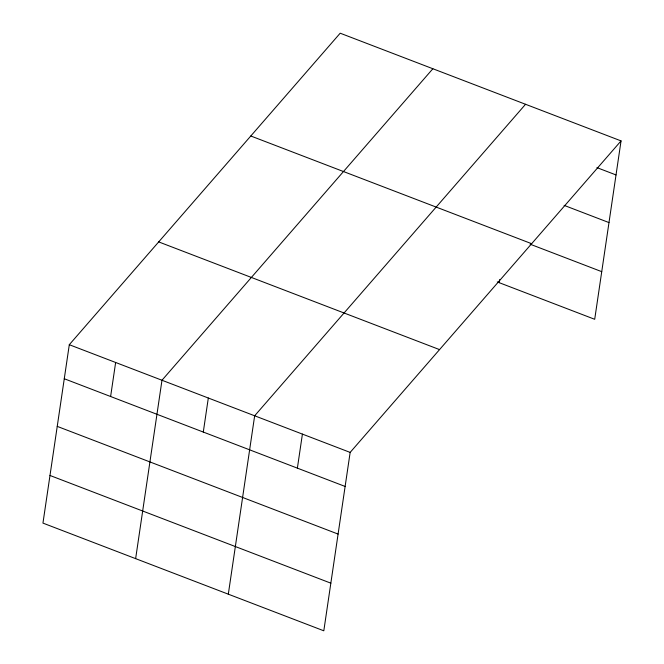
<?xml version="1.0" encoding="UTF-8"?>
<svg xmlns="http://www.w3.org/2000/svg" width="664" height="664" viewBox="0 0 664 664"><rect width="100%" height="100%" fill="white"/><g stroke="black" fill="none" stroke-linecap="round" stroke-linejoin="round"><path stroke-width="1" d="M69.297 344.707L42.953 523.099L323.808 630.8L350.152 452.408L621.048 140.901L340.192 33.2L69.297 344.707L350.152 452.408M110.614 396.516L115.644 362.478M135.639 558.64L161.983 380.248L432.87 68.741M203.292 432.056L208.322 398.018M228.316 594.18L254.661 415.788L525.556 104.281M297.381 468.137L302.411 434.098M499.212 282.681L499.66 279.635M621.048 140.901L594.703 319.293L497.278 281.934M596.919 167.618L616.018 174.939M564.101 205.367L608.979 222.581M250.793 135.995L531.648 243.696M530.121 244.194L601.733 271.659M158.696 241.903L439.543 349.604M64.275 378.746L345.122 486.446M57.237 426.379L338.092 534.08M49.991 475.466L330.846 583.166"/></g></svg>
